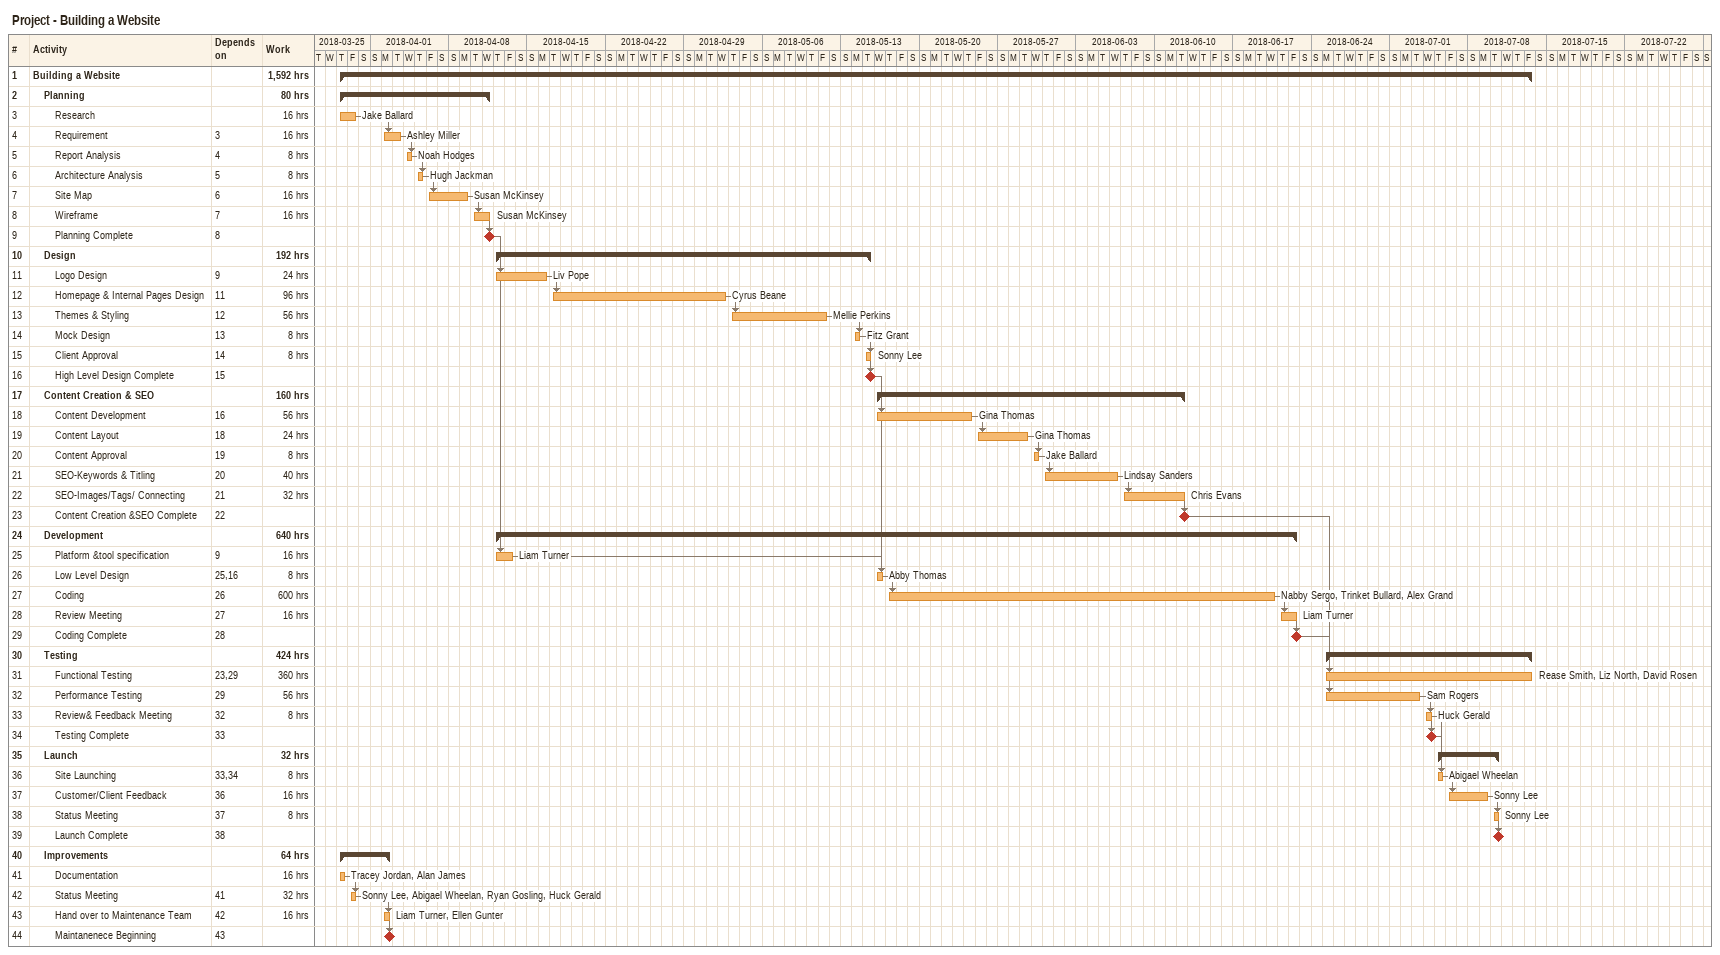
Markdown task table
Project - Building a Website

| ID | Level | Task | Start | Finish | Predecessors | Resources | Work (h) |
|---|---|---|---|---|---|---|---|
| 1 | 1 | **Building a Website** | 2018-03-29 | 2018-07-13 |  |  | 1592 |
| 2 | 2 | **Planning** | 2018-03-29 | 2018-04-11 |  |  | 80 |
| 3 | 3 | Research | 2018-03-29 | 2018-03-30 |  | Jake Ballard | 16 |
| 4 | 3 | Requirement | 2018-04-02 | 2018-04-03 | 3 | Ashley Miller | 16 |
| 5 | 3 | Report Analysis | 2018-04-04 | 2018-04-04 | 4 | Noah Hodges | 8 |
| 6 | 3 | Architecture Analysis | 2018-04-05 | 2018-04-05 | 5 | Hugh Jackman | 8 |
| 7 | 3 | Site Map | 2018-04-06 | 2018-04-09 | 6 | Susan McKinsey | 16 |
| 8 | 3 | Wireframe | 2018-04-10 | 2018-04-11 | 7 | Susan McKinsey | 16 |
| 9 | 3 | Planning Complete (milestone) | 2018-04-11 | 2018-04-11 | 8 |  |  |
| 10 | 2 | **Design** | 2018-04-12 | 2018-05-15 |  |  | 192 |
| 11 | 3 | Logo Design | 2018-04-12 | 2018-04-16 | 9 | Liv Pope | 24 |
| 12 | 3 | Homepage & Internal Pages Design | 2018-04-17 | 2018-05-02 | 11 | Cyrus Beane | 96 |
| 13 | 3 | Themes & Styling | 2018-05-03 | 2018-05-11 | 12 | Mellie Perkins | 56 |
| 14 | 3 | Mock Design | 2018-05-14 | 2018-05-14 | 13 | Fitz Grant | 8 |
| 15 | 3 | Client Approval | 2018-05-15 | 2018-05-15 | 14 | Sonny Lee | 8 |
| 16 | 3 | High Level Design Complete (milestone) | 2018-05-15 | 2018-05-15 | 15 |  |  |
| 17 | 2 | **Content Creation & SEO** | 2018-05-16 | 2018-06-12 |  |  | 160 |
| 18 | 3 | Content Development | 2018-05-16 | 2018-05-24 | 16 | Gina Thomas | 56 |
| 19 | 3 | Content Layout | 2018-05-25 | 2018-05-29 | 18 | Gina Thomas | 24 |
| 20 | 3 | Content Approval | 2018-05-30 | 2018-05-30 | 19 | Jake Ballard | 8 |
| 21 | 3 | SEO-Keywords & Titling | 2018-05-31 | 2018-06-06 | 20 | Lindsay Sanders | 40 |
| 22 | 3 | SEO-Images/Tags/ Connecting | 2018-06-07 | 2018-06-12 | 21 | Chris Evans | 32 |
| 23 | 3 | Content Creation &SEO Complete (milestone) | 2018-06-12 | 2018-06-12 | 22 |  |  |
| 24 | 2 | **Development** | 2018-04-12 | 2018-06-22 |  |  | 640 |
| 25 | 3 | Platform &tool specification | 2018-04-12 | 2018-04-13 | 9 | Liam Turner | 16 |
| 26 | 3 | Low Level Design | 2018-05-16 | 2018-05-16 | 25, 16 | Abby Thomas | 8 |
| 27 | 3 | Coding | 2018-05-17 | 2018-06-20 | 26 | Nabby Sergo, Trinket Bullard, Alex Grand | 600 |
| 28 | 3 | Review Meeting | 2018-06-21 | 2018-06-22 | 27 | Liam Turner | 16 |
| 29 | 3 | Coding Complete (milestone) | 2018-06-22 | 2018-06-22 | 28 |  |  |
| 30 | 2 | **Testing** | 2018-06-25 | 2018-07-13 |  |  | 424 |
| 31 | 3 | Functional Testing | 2018-06-25 | 2018-07-13 | 23, 29 | Rease Smith, Liz North, David Rosen | 360 |
| 32 | 3 | Performance Testing | 2018-06-25 | 2018-07-03 | 29 | Sam Rogers | 56 |
| 33 | 3 | Review& Feedback Meeting | 2018-07-04 | 2018-07-04 | 32 | Huck Gerald | 8 |
| 34 | 3 | Testing Complete (milestone) | 2018-07-04 | 2018-07-04 | 33 |  |  |
| 35 | 2 | **Launch** | 2018-07-05 | 2018-07-10 |  |  | 32 |
| 36 | 3 | Site Launching | 2018-07-05 | 2018-07-05 | 33, 34 | Abigael Wheelan | 8 |
| 37 | 3 | Customer/Client Feedback | 2018-07-06 | 2018-07-09 | 36 | Sonny Lee | 16 |
| 38 | 3 | Status Meeting | 2018-07-10 | 2018-07-10 | 37 | Sonny Lee | 8 |
| 39 | 3 | Launch Complete (milestone) | 2018-07-10 | 2018-07-10 | 38 |  |  |
| 40 | 2 | **Improvements** | 2018-03-29 | 2018-04-02 |  |  | 64 |
| 41 | 3 | Documentation | 2018-03-29 | 2018-03-29 |  | Tracey Jordan, Alan James | 16 |
| 42 | 3 | Status Meeting | 2018-03-30 | 2018-03-30 | 41 | Sonny Lee, Abigael Wheelan, Ryan Gosling, Huck Gerald | 32 |
| 43 | 3 | Hand over to Maintenance Team | 2018-04-02 | 2018-04-02 | 42 | Liam Turner, Ellen Gunter | 16 |
| 44 | 3 | Maintanenece Beginning (milestone) | 2018-04-02 | 2018-04-02 | 43 |  |  |
